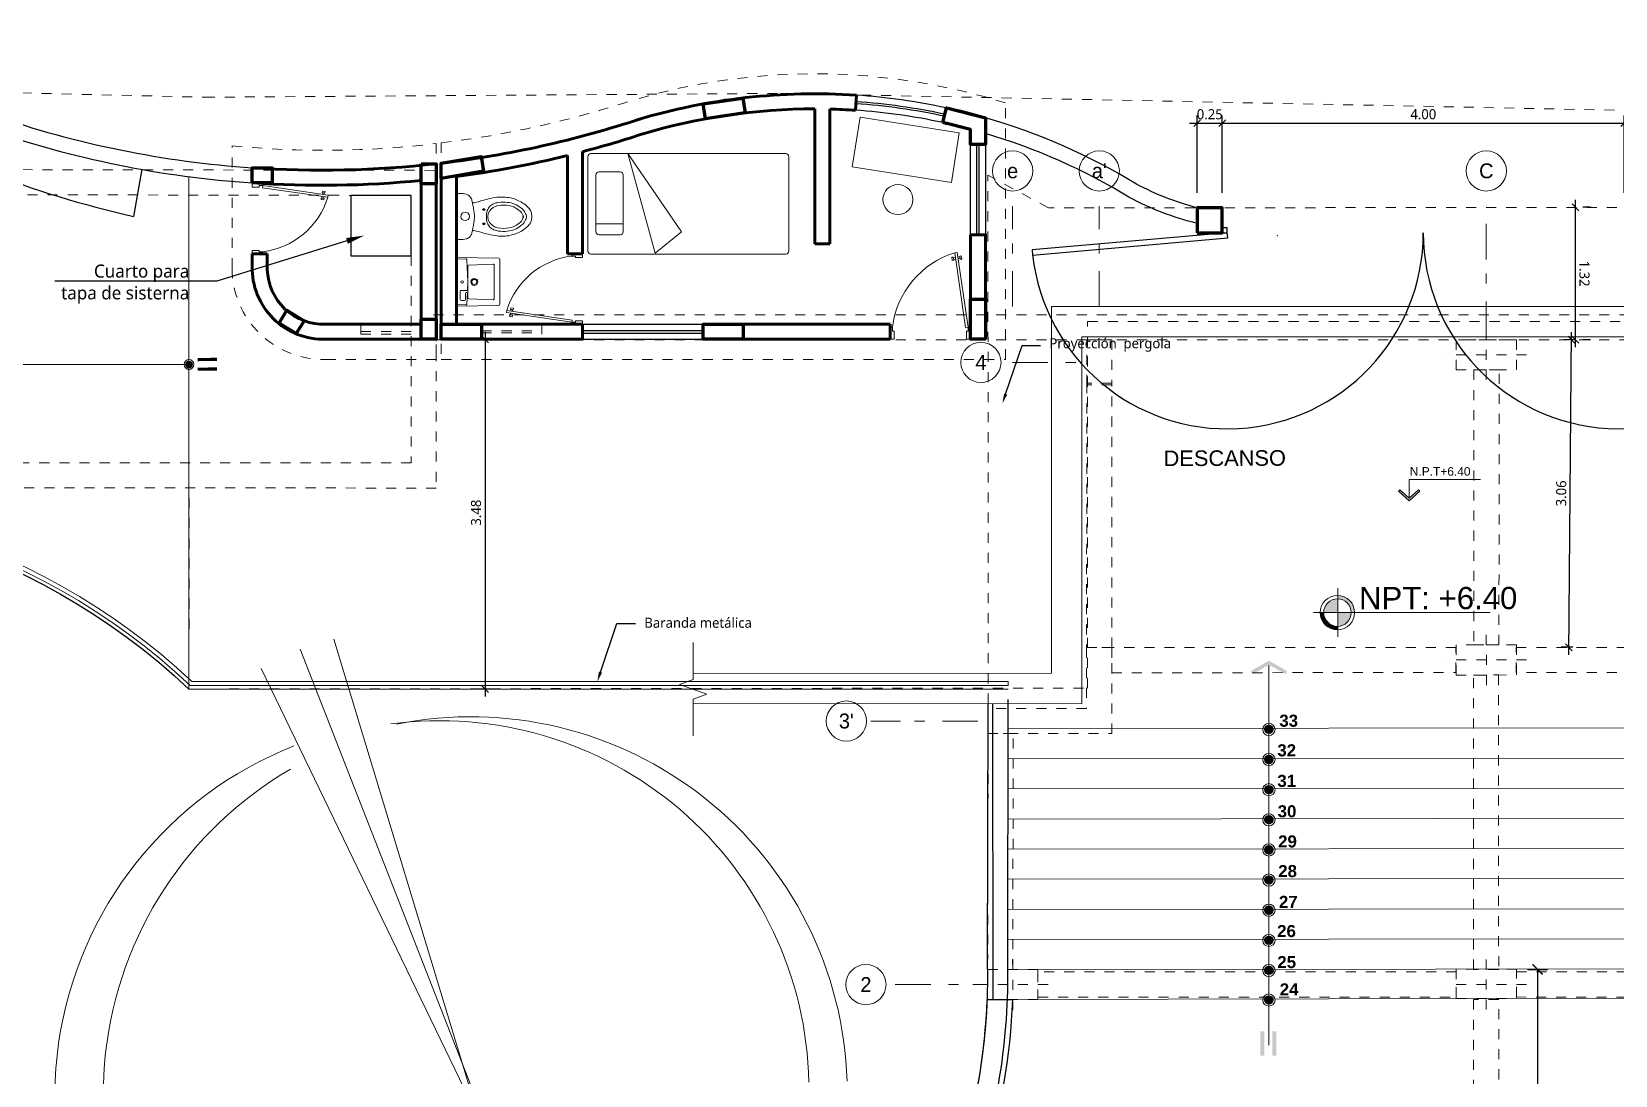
# Model space of a CAD drawing. Header units: millimetres. Extents: x 1 to 121, y 0 to 90.
# Drawn here: x 60.77 to 76.53, y 64.62 to 75.01 of the extents above; entities that cross this region are included whole.
import ezdxf
from ezdxf import colors
from ezdxf.entities.mleader import LeaderData, LeaderLine
from ezdxf.math import Vec2, Vec3

# ---------------------------------------------------------------- set-up
doc = ezdxf.new("R2010")
doc.units = ezdxf.units.MM
for name, pattern in [('CONTINUA', [0]), ('DASHED2', [0.375, 0.25, -0.125]), ('Dot & Dashed', [0.670278, 0.352778, -0.176389, 0, -0.141111])]:
    doc.linetypes.add(name, pattern=pattern)
for name, color, linetype, lineweight in [('0-ARBOL', 64, 'Continuous', 0), ('0_Pluma_Nº__1', 253, 'Continuous', 9), ('COLUMNAS 50', 32, 'Continuous', 70), ('Cota', 7, 'Continuous', 9), ('EJES', 1, 'Continuous', 13), ('Equipamiento SR', 23, 'Continuous', 0), ('ES-Acero', 12, 'Continuous', 13), ('Estructura - Carga_Pen_No__20', 1, 'Continuous', 0), ('GRADERIA', 5, 'Continuous', 35), ('GRAFO-0.18', 22, 'Continuous', 9), ('GRAFO00', 7, 'Continuous', 0), ('GRAFO01', 7, 'Continuous', 0), ('letras sr', 7, 'Continuous', 5), ('linea 001', 252, 'Continuous', 0), ('Muebles fijos El', 101, 'Continuous', 0), ('MURO', 134, 'Continuous', 0), ('Muros el', 144, 'Continuous', 60), ('Proyeccciones', 1, 'DASHED2', 18), ('Puertas El', 21, 'Continuous', 15), ('Sanitarios el', 141, 'Continuous', 15), ('TEXTO 100', 7, 'Continuous', 20)]:
    doc.layers.add(name, color=color, linetype=linetype, lineweight=lineweight)
doc.layers.add('Mobiliario', color=7, linetype='Continuous', lineweight=0, true_color=0x7f7f7f)
doc.layers.add('TEXT', color=7, linetype='Continuous')
doc.styles.add('01COTAS', font='GOTHIC.TTF')
doc.styles.add('Generales', font='trebuc.ttf', dxfattribs={"height": 0.1})
doc.styles.add('GENERATED_STYLE_1', font='arialbd.ttf')
doc.styles.add('JOS', font='arial.ttf', dxfattribs={"height": 1})
doc.styles.add('SEYMAR', font='GOTHIC.TTF', dxfattribs={"height": 0.05})
doc.styles.add('TEXTO PETER - UAC', font='swisse.ttf')
doc.dimstyles.new('COTAS', dxfattribs={"dimscale": 0.75, "dimtxt": 0.1, "dimasz": 0.09, "dimexe": 0.1, "dimexo": 0.2, "dimgap": 0.05, "dimtad": 1, "dimzin": 1, "dimdsep": 46, "dimtxsty": 'Generales', "dimblk": 'OBLIQUE', "dimcen": 2.5, "dimdle": 0.1, "dimadec": 0, "dimazin": 0, "dimtfac": 1, "dimtmove": 0, "dimatfit": 0, "dimfxl": 1, "dimarcsym": 0})
doc.dimstyles.new('DIM-50-CORTE L', dxfattribs={"dimscale": 0.05, "dimtxt": 2, "dimasz": 2, "dimexe": 2, "dimexo": 2, "dimgap": 1, "dimtad": 1, "dimtih": 1, "dimtoh": 1, "dimzin": 1, "dimdsep": 46, "dimtxsty": '01COTAS', "dimblk": 'ARCHTICK', "dimcen": 25, "dimclrd": 9, "dimclre": 9, "dimclrt": 7, "dimadec": 0, "dimazin": 0, "dimtfac": 1, "dimtix": 1, "dimtmove": 2, "dimatfit": 3, "dimfxl": 2, "dimfxlon": 1, "dimtolj": 1, "dimtzin": 0, "dimarcsym": 0})

# ---------------------------------------------------------------- blocks, each defined once
blk = doc.blocks.new('ar7')
for p, q in [((88.078, 37.819), (92.005, 20.48)), ((89.377, 37.706), (92.004, 20.38)), ((92.005, 20.48), (90.878, 37.791)), ((92.005, 20.48), (77, 10.03)), ((77.887, 8.721), (91.902, 20.181)), ((78.778, 7.812), (92.005, 20.48)), ((91.904, 20.381), (107.031, 13.13)), ((92.105, 20.479), (106.02, 12.04)), ((107.651, 15.123), (92.105, 20.479))]:
    blk.add_line(p, q)
for centre, radius, start, end in [((90.041, 20.563), 13.703, 98.39343, 219.17975), ((89.554, 20.195), 14.188, 346.84522, 80.31191), ((91.176, 19.739), 13.763, 346.62123, 86.84079), ((91.483, 19.637), 13.649, 103.35958, 210.53567), ((90.169, 20.211), 13.43, 233.04348, 329.44059), ((91.219, 19.74), 13.676, 229.263, 328.8764)]:
    blk.add_arc(centre, radius, start, end)
blk = doc.blocks.new('puerta 1.00')
at = {"layer": 'Puertas El'}
for p, q in [((165.765, -11.935), (165.765, -11.885)), ((165.865, -11.935), (165.765, -11.935)), ((165.915, -11.915), (165.865, -11.915)), ((165.865, -11.935), (165.865, -11.915)), ((165.915, -11.915), (165.911, -11.945)), ((165.911, -11.945), (166.841, -12.08)), ((165.915, -11.915), (165.915, -11.885)), ((165.915, -11.915), (166.845, -12.051)), ((166.76, -12.013), (166.763, -11.993)), ((166.76, -12.013), (166.8, -12.019)), ((166.763, -11.993), (166.802, -11.999)), ((166.766, -12.039), (166.77, -12.014)), ((166.8, -12.019), (166.802, -11.999)), ((166.748, -12.092), (166.746, -12.112)), ((166.746, -12.112), (166.785, -12.118)), ((166.748, -12.092), (166.788, -12.098)), ((166.762, -12.069), (166.758, -12.093)), ((166.782, -12.072), (166.778, -12.096)), ((166.788, -12.098), (166.785, -12.118)), ((166.79, -12.017), (166.786, -12.042)), ((166.845, -12.051), (166.841, -12.08)), ((166.845, -12.051), (166.841, -12.08)), ((166.845, -12.051), (166.841, -12.08)), ((165.765, -12.855), (165.765, -12.835)), ((165.765, -12.885), (165.765, -12.835)), ((165.865, -12.835), (165.765, -12.835)), ((165.865, -12.855), (165.865, -12.835)), ((165.915, -12.855), (165.865, -12.855)), ((165.915, -12.885), (165.915, -12.855))]:
    blk.add_line(p, q, dxfattribs=at)
at = {"layer": 'Puertas El', "linetype": 'ByBlock'}
blk.add_arc((165.782, -11.755), 1.108, 276.8989, 342.9435, dxfattribs=at)
blk = doc.blocks.new('_ArchTick')
at = {"color": 0, "linetype": 'ByBlock', "const_width": 0.15}
blk.add_lwpolyline([(-0.5, -0.5), (0.5, 0.5)], dxfattribs=at)
blk = doc.blocks.new('*D406')
at = {"layer": 'Defpoints', "color": 0, "transparency": 16777216}
for p in [(275.547, 65.678), (275.548, 62.582), (275.757, 62.582)]:
    blk.add_point(p, dxfattribs=at)
at = {"layer": 'GRAFO-0.18', "color": 9, "lineweight": -2, "transparency": 16777216}
for p, q in [((275.657, 65.678), (275.857, 65.678)), ((275.757, 65.678), (275.757, 64.233)), ((275.757, 62.582), (275.757, 64.028)), ((275.657, 62.582), (275.857, 62.582))]:
    blk.add_line(p, q, dxfattribs=at)
at = {"layer": 'GRAFO-0.18', "color": 9, "lineweight": -2, "transparency": 16777216, "xscale": 0.1, "yscale": 0.1, "zscale": 0.1}
for p, rotation in [((275.757, 65.678), 90.00621260767754), ((275.757, 62.582), 270.0062126076775)]:
    blk.add_blockref('_ArchTick', p, dxfattribs=dict(at, rotation=rotation))
at = {"layer": 'GRAFO-0.18', "color": 7, "transparency": 16777216, "insert": (275.757, 64.13), "char_height": 0.1, "attachment_point": 5, "style": '01COTAS'}
blk.add_mtext('\\A1;3.10', dxfattribs=at)
blk = doc.blocks.new('verde')
at = {"layer": 'ES-Acero', "true_color": 0x139b48}
h = blk.add_hatch(color=114, dxfattribs=at)
h.dxf.hatch_style = 1
h.paths.add_polyline_path([(2620.129, 1945.169), (2620.116, 1945.184), (2620.022, 1945.1), (2619.929, 1945.184), (2619.916, 1945.169), (2620.022, 1945.073)])
at = {"layer": 'ES-Acero', "color": 114, "true_color": 0x139b48}
blk.add_lwpolyline([(2620.129, 1945.169), (2620.116, 1945.184), (2620.022, 1945.1), (2619.929, 1945.184), (2619.916, 1945.169), (2620.022, 1945.073)], close=True, dxfattribs=at)
at = {"layer": 'ES-Acero', "color": 112}
blk.add_lwpolyline([(2620.731, 1945.287), (2620.022, 1945.287), (2620.022, 1945.1)], dxfattribs=at)
blk = doc.blocks.new('Mure01pl')
at = {"color": 0, "linetype": 'ByBlock'}
blk.add_line((0.2, -0.106), (0.2, -0.377), dxfattribs=at)
blk.add_lwpolyline([(0.5, -1.995), (0.5, -0.055, 0.414214), (0.47, -0.025), (-0.47, -0.025, 0.414214), (-0.5, -0.055), (-0.5, -1.995, 0.414214), (-0.47, -2.025), (0.47, -2.025)], format="xyb", dxfattribs=at)
blk.add_lwpolyline([(-0.289, -0.377), (0.278, -0.377, 0.414214), (0.308, -0.347), (0.308, -0.136, 0.414214), (0.278, -0.106), (-0.289, -0.106, 0.414214), (-0.319, -0.136), (-0.319, -0.347, 0.414214)], format="xyb", close=True, dxfattribs=at)
blk.add_lwpolyline([(0.491, -0.696), (0.279, -0.957), (-0.5, -0.423)], close=True, dxfattribs=at)
blk.add_arc((0.47, -1.995), 0.03, 270, 0, dxfattribs=at)
blk = doc.blocks.new('_Oblique')
at = {"color": 0, "linetype": 'ByBlock', "lineweight": -2}
blk.add_line((-0.5, -0.5), (0.5, 0.5), dxfattribs=at)
blk = doc.blocks.new('*D439')
at = {"layer": '0_Pluma_Nº__1', "color": 0, "lineweight": -2, "transparency": 16777216}
for p, q in [((76.067, 68.811), (76.096, 72.024)), ((76.134, 71.948), (76.02, 71.949)), ((76.107, 68.886), (75.992, 68.887))]:
    blk.add_line(p, q, dxfattribs=at)
at = {"layer": 'Defpoints', "color": 0, "lineweight": 50, "transparency": 16777216}
for p in [(76.095, 71.949), (76.284, 71.947), (76.257, 68.884)]:
    blk.add_point(p, dxfattribs=at)
at = {"layer": '0_Pluma_Nº__1', "color": 0, "lineweight": -2, "transparency": 16777216, "xscale": 0.0675, "yscale": 0.0675, "zscale": 0.0675}
for p, rotation in [((76.095, 71.949), 89.48471284977839), ((76.067, 68.886), 269.4847128497784)]:
    blk.add_blockref('_Oblique', p, dxfattribs=dict(at, rotation=rotation))
at = {"layer": '0_Pluma_Nº__1', "color": 0, "transparency": 16777216, "insert": (75.993, 70.418), "char_height": 0.1, "attachment_point": 5, "rotation": 89.4847, "style": 'Generales'}
blk.add_mtext('3.06', dxfattribs=at)
blk = doc.blocks.new('*D440')
at = {"layer": '0_Pluma_Nº__1', "color": 0, "lineweight": -2, "transparency": 16777216}
for p, q in [((76.134, 71.872), (76.134, 73.341)), ((76.284, 73.266), (76.209, 73.266)), ((76.284, 71.947), (76.209, 71.947))]:
    blk.add_line(p, q, dxfattribs=at)
at = {"layer": 'Defpoints', "color": 0, "lineweight": 50, "transparency": 16777216}
for p in [(76.134, 73.266), (76.134, 73.266), (76.134, 71.947)]:
    blk.add_point(p, dxfattribs=at)
at = {"layer": '0_Pluma_Nº__1', "color": 0, "lineweight": -2, "transparency": 16777216, "xscale": 0.0675, "yscale": 0.0675, "zscale": 0.0675}
for p, rotation in [((76.134, 73.266), 90.00848740159007), ((76.134, 71.947), 270.0084874015901)]:
    blk.add_blockref('_Oblique', p, dxfattribs=dict(at, rotation=rotation))
at = {"layer": '0_Pluma_Nº__1', "color": 0, "transparency": 16777216, "insert": (76.223, 72.606), "char_height": 0.1, "attachment_point": 5, "rotation": 270.0085, "style": 'Generales'}
blk.add_mtext('1.32', dxfattribs=at)
blk = doc.blocks.new('INODFLUX-P')
at = {"layer": 'Sanitarios el'}
for p, q in [((0, -0.212), (0, 0.213)), ((0.023, 0.229), (0.067, 0.229)), ((0, 0.144), (0, -0.098)), ((0.258, 0.071), (0.289, 0.071)), ((0.258, -0.071), (0.289, -0.071)), ((0.023, -0.228), (0.023, -0.228)), ((0.023, -0.228), (0.067, -0.228))]:
    blk.add_line(p, q, dxfattribs=at)
for centre, radius in [((0.087, 0.003), 0.0425), ((0.272, 0.071), 0.00872), ((0.272, -0.071), 0.00872)]:
    blk.add_circle(centre, radius, dxfattribs=at)
for points in [[(0, 0.213), (0.004, 0.221), (0.014, 0.227), (0.023, 0.229)], [(0.067, 0.229), (0.096, 0.223), (0.126, 0.208), (0.145, 0.186), (0.157, 0.151), (0.159, 0.139)], [(0.187, 0.141), (0.244, 0.156), (0.32, 0.177), (0.404, 0.193), (0.467, 0.194), (0.539, 0.187), (0.59, 0.171), (0.648, 0.144), (0.701, 0.105), (0.743, 0.044), (0.751, 0)], [(0.158, 0.145), (0.167, 0.139), (0.187, 0.141)], [(0.187, -0.14), (0.244, -0.156), (0.32, -0.176), (0.404, -0.192), (0.467, -0.194), (0.539, -0.186), (0.59, -0.17), (0.648, -0.144), (0.701, -0.104), (0.743, -0.044), (0.751, 0.001)], [(0.298, -0.001), (0.307, 0.06), (0.334, 0.103), (0.374, 0.129), (0.42, 0.141), (0.505, 0.142), (0.58, 0.125), (0.642, 0.087), (0.674, 0.056), (0.688, 0.029), (0.697, 0.008), (0.697, -0.001)], [(0.067, -0.228), (0.096, -0.222), (0.126, -0.208), (0.145, -0.186), (0.157, -0.15), (0.159, -0.138)], [(0.158, -0.144), (0.167, -0.138), (0.187, -0.14)], [(0.298, -0.001), (0.307, -0.062), (0.334, -0.105), (0.374, -0.131), (0.42, -0.143), (0.505, -0.145), (0.58, -0.128), (0.642, -0.089), (0.674, -0.058), (0.688, -0.031), (0.697, -0.01), (0.697, -0.001)], [(0, -0.212), (0.004, -0.221), (0.014, -0.227), (0.023, -0.228)]]:
    blk.add_spline(points, degree=3, dxfattribs=at)
for points, knots in [([(0.159, 0.139), (0.162, 0.122), (0.17, 0.087), (0.178, 0.041), (0.179, 0.011), (0.18, 0)], [0, 0, 0, 0, 0.0500478, 0.1080759, 0.1401372, 0.1401372, 0.1401372, 0.1401372]), ([(0.159, -0.138), (0.162, -0.122), (0.17, -0.087), (0.178, -0.04), (0.179, -0.01), (0.18, 0)], [0, 0, 0, 0, 0.0500478, 0.1080759, 0.1401372, 0.1401372, 0.1401372, 0.1401372]), ([(0.313, -0.001), (0.311, 0.047), (0.338, 0.071), (0.391, 0.109), (0.431, 0.115), (0.507, 0.114), (0.543, 0.109), (0.59, 0.088), (0.608, 0.075), (0.638, 0.052), (0.646, 0.045), (0.655, 0.028), (0.662, 0.016), (0.666, 0.006), (0.667, 0.005), (0.667, 0.004)], [0, 0, 0, 0, 0.1299393, 0.1299393, 0.2598787, 0.2598787, 0.374754, 0.374754, 0.445792, 0.445792, 0.4942707, 0.4942707, 0.5266072, 0.5266072, 0.535214, 0.535214, 0.535214, 0.535214]), ([(0.313, -0.001), (0.311, -0.049), (0.338, -0.073), (0.391, -0.111), (0.431, -0.117), (0.507, -0.116), (0.543, -0.112), (0.59, -0.09), (0.608, -0.078), (0.638, -0.054), (0.646, -0.047), (0.655, -0.031), (0.662, -0.018), (0.666, -0.008), (0.667, -0.007), (0.667, -0.006)], [0, 0, 0, 0, 0.1299393, 0.1299393, 0.2598787, 0.2598787, 0.374754, 0.374754, 0.445792, 0.445792, 0.4942707, 0.4942707, 0.5266072, 0.5266072, 0.535214, 0.535214, 0.535214, 0.535214])]:
    blk.add_open_spline(points, degree=3, knots=knots, dxfattribs=at)
for points in [[(0.667, 0.004), (0.667, 0.004), (0.667, 0.003), (0.667, 0.001)], [(0.657, -0.005), (0.657, -0.004), (0.657, -0.004), (0.657, -0.003)], [(0.667, -0.006), (0.667, -0.006), (0.667, -0.005), (0.667, -0.003)]]:
    blk.add_open_spline(points, degree=3, dxfattribs=at)
blk.add_point((0, 0), dxfattribs=at)
blk = doc.blocks.new('LAVAT1-P')
for p, q in [((-0.225, 0), (-0.229, -0.094)), ((0.225, 0), (0.229, -0.094)), ((0, -0.114), (-0.22, -0.104)), ((0, -0.114), (0.081, -0.11)), ((0.105, -0.109), (0.22, -0.104))]:
    blk.add_line(p, q)
at = {"color": 250}
for p, q in [((0.084, -0.104), (0.084, -0.049)), ((0.094, -0.039), (0.174, -0.039)), ((0.104, -0.104), (0.104, -0.1)), ((0.114, -0.09), (0.174, -0.09)), ((0.184, -0.079), (0.184, -0.049))]:
    blk.add_line(p, q, dxfattribs=at)
for points in [[(-0.242, 0), (0.242, 0), (0.235, -0.422, -0.409814), (0.225, -0.432), (-0.225, -0.432, -0.409814), (-0.235, -0.422)], [(-0.168, -0.124, -0.40154), (-0.158, -0.114), (0.074, -0.114), (0.114, -0.114), (0.158, -0.114, -0.40154), (0.168, -0.124), (0.178, -0.365, -0.427002), (0.168, -0.375), (-0.168, -0.375, -0.427002), (-0.178, -0.365)]]:
    blk.add_lwpolyline(points, format="xyb", close=True)
blk.add_circle((0, -0.178), 0.035)
for centre, radius in [((0, -0.178), 0.025), ((0, -0.057), 0.0125)]:
    blk.add_circle(centre, radius, dxfattribs=at)
for centre, start, end in [((-0.22, -0.094), 177.5097, 267.5097), ((0.22, -0.094), 272.4903, 2.4903)]:
    blk.add_arc(centre, 0.01, start, end)
for centre, start, end in [((0.074, -0.104), 270, 360), ((0.094, -0.049), 90, 180), ((0.114, -0.1), 90, 180), ((0.114, -0.104), 180, 270), ((0.174, -0.049), 360, 90), ((0.174, -0.079), 270, 0)]:
    blk.add_arc(centre, 0.01, start, end, dxfattribs=at)
blk = doc.blocks.new('*D441')
at = {"layer": '0_Pluma_Nº__1', "color": 0, "lineweight": -2, "transparency": 16777216}
for p, q in [((65.284, 72.027), (65.284, 68.395)), ((65.402, 71.952), (65.209, 71.952)), ((65.402, 68.47), (65.209, 68.47))]:
    blk.add_line(p, q, dxfattribs=at)
at = {"layer": 'Defpoints', "color": 0, "lineweight": 50, "transparency": 16777216}
for p in [(65.552, 71.952), (65.284, 68.47), (65.552, 68.47)]:
    blk.add_point(p, dxfattribs=at)
at = {"layer": '0_Pluma_Nº__1', "color": 0, "lineweight": -2, "transparency": 16777216, "xscale": 0.0675, "yscale": 0.0675, "zscale": 0.0675}
for p, rotation in [((65.284, 71.952), 90), ((65.284, 68.47), 270)]:
    blk.add_blockref('_Oblique', p, dxfattribs=dict(at, rotation=rotation))
at = {"layer": '0_Pluma_Nº__1', "color": 0, "transparency": 16777216, "insert": (65.195, 70.226), "char_height": 0.1, "attachment_point": 5, "rotation": 90, "style": 'Generales'}
blk.add_mtext('3.48', dxfattribs=at)
blk = doc.blocks.new('*D442')
at = {"layer": '0_Pluma_Nº__1', "color": 0, "lineweight": -2, "transparency": 16777216}
for p, q in [((72.295, 74.104), (72.695, 74.104)), ((72.37, 73.411), (72.37, 74.179)), ((72.62, 73.411), (72.62, 74.179))]:
    blk.add_line(p, q, dxfattribs=at)
at = {"layer": 'Defpoints', "color": 0, "lineweight": 50, "transparency": 16777216}
for p in [(72.62, 74.104), (72.37, 73.261), (72.62, 73.261)]:
    blk.add_point(p, dxfattribs=at)
at = {"layer": '0_Pluma_Nº__1', "color": 0, "lineweight": -2, "transparency": 16777216, "xscale": 0.0675, "yscale": 0.0675, "zscale": 0.0675, "rotation": 180}
blk.add_blockref('_Oblique', (72.37, 74.104), dxfattribs=at)
at = {"layer": '0_Pluma_Nº__1', "color": 0, "lineweight": -2, "transparency": 16777216, "xscale": 0.0675, "yscale": 0.0675, "zscale": 0.0675}
blk.add_blockref('_Oblique', (72.62, 74.104), dxfattribs=at)
at = {"layer": '0_Pluma_Nº__1', "color": 0, "transparency": 16777216, "insert": (72.495, 74.192), "char_height": 0.1, "attachment_point": 5, "style": 'Generales'}
blk.add_mtext('0.25', dxfattribs=at)
blk = doc.blocks.new('*D443')
at = {"layer": '0_Pluma_Nº__1', "color": 0, "lineweight": -2, "transparency": 16777216}
for p, q in [((72.545, 74.104), (76.695, 74.104)), ((72.62, 73.411), (72.62, 74.179)), ((76.62, 73.411), (76.62, 74.179))]:
    blk.add_line(p, q, dxfattribs=at)
at = {"layer": 'Defpoints', "color": 0, "lineweight": 50, "transparency": 16777216}
for p in [(76.62, 74.104), (72.62, 73.261), (76.62, 73.261)]:
    blk.add_point(p, dxfattribs=at)
at = {"layer": '0_Pluma_Nº__1', "color": 0, "lineweight": -2, "transparency": 16777216, "xscale": 0.0675, "yscale": 0.0675, "zscale": 0.0675, "rotation": 180}
blk.add_blockref('_Oblique', (72.62, 74.104), dxfattribs=at)
at = {"layer": '0_Pluma_Nº__1', "color": 0, "lineweight": -2, "transparency": 16777216, "xscale": 0.0675, "yscale": 0.0675, "zscale": 0.0675}
blk.add_blockref('_Oblique', (76.62, 74.104), dxfattribs=at)
at = {"layer": '0_Pluma_Nº__1', "color": 0, "transparency": 16777216, "insert": (74.62, 74.192), "char_height": 0.1, "attachment_point": 5, "style": 'Generales'}
blk.add_mtext('4.00', dxfattribs=at)
blk = doc.blocks.new('FGFGGF')
at = {"layer": 'Equipamiento SR'}
for points in [[(-6.492, -3.848, -1), (-6.432, -3.907, -1)], [(-6.492, -3.848, -1), (-6.432, -3.907, -1)], [(-6.492, -4.148, -1), (-6.432, -4.207, -1)], [(-6.492, -4.148, -1), (-6.432, -4.207, -1)], [(-6.492, -4.448, -1), (-6.432, -4.507, -1)], [(-6.492, -4.448, -1), (-6.432, -4.507, -1)], [(-6.492, -4.748, -1), (-6.432, -4.807, -1)], [(-6.492, -4.748, -1), (-6.432, -4.807, -1)], [(-6.492, -5.048, -1), (-6.432, -5.107, -1)], [(-6.492, -5.048, -1), (-6.432, -5.107, -1)], [(-6.492, -5.348, -1), (-6.432, -5.407, -1)], [(-6.492, -5.348, -1), (-6.432, -5.407, -1)], [(-6.492, -5.648, -1), (-6.432, -5.707, -1)], [(-6.492, -5.648, -1), (-6.432, -5.707, -1)], [(-6.492, -5.948, -1), (-6.432, -6.007, -1)], [(-6.492, -5.948, -1), (-6.432, -6.007, -1)], [(-6.492, -6.248, -1), (-6.432, -6.307, -1)], [(-6.492, -6.248, -1), (-6.432, -6.307, -1)], [(-6.492, -6.542, -1), (-6.432, -6.601, -1)], [(-6.492, -6.542, -1), (-6.432, -6.601, -1)]]:
    blk.add_hatch(color=256, dxfattribs=at).paths.add_polyline_path(points)
at = {"layer": 'GRAFO00'}
for points in [[(-6.643, -3.299), (-6.626, -3.33), (-6.461, -3.235), (-6.297, -3.329), (-6.279, -3.299), (-6.461, -3.194)], [(-6.643, -3.299), (-6.626, -3.33), (-6.461, -3.235), (-6.297, -3.329), (-6.279, -3.299), (-6.461, -3.194)], [(-6.432, -3.848, -1), (-6.492, -3.907, -1)], [(-6.432, -4.148, -1), (-6.492, -4.207, -1)], [(-6.432, -4.448, -1), (-6.492, -4.507, -1)], [(-6.432, -4.748, -1), (-6.492, -4.807, -1)], [(-6.432, -5.048, -1), (-6.492, -5.107, -1)], [(-6.432, -5.348, -1), (-6.492, -5.407, -1)], [(-6.432, -5.648, -1), (-6.492, -5.707, -1)], [(-6.432, -5.948, -1), (-6.492, -6.007, -1)], [(-6.432, -6.248, -1), (-6.492, -6.307, -1)], [(-6.432, -6.542, -1), (-6.492, -6.602, -1)]]:
    blk.add_hatch(color=256, dxfattribs=at).paths.add_polyline_path(points)
h = blk.add_hatch(color=256, dxfattribs=at)
h.paths.add_polyline_path([(-6.387, -7.126), (-6.427, -7.126), (-6.427, -6.886), (-6.387, -6.886)])
h.paths.add_polyline_path([(-6.507, -7.126), (-6.547, -7.126), (-6.547, -6.886), (-6.507, -6.886)])
at = {"color": 4, "lineweight": 0}
for p, q in [((-9.055, -3.871), (-0.215, -3.861)), ((-9.056, -4.171), (-0.215, -4.161)), ((-9.056, -4.471), (-0.214, -4.461)), ((-9.057, -4.771), (-0.214, -4.761)), ((-9.057, -5.071), (-0.214, -5.061)), ((-9.058, -5.371), (-0.213, -5.361)), ((-9.058, -5.671), (-0.213, -5.661)), ((-9.059, -5.971), (-0.213, -5.961)), ((-9.059, -6.271), (-0.212, -6.261)), ((-9.06, -6.569), (-0.212, -6.549))]:
    blk.add_line(p, q, dxfattribs=at)
blk.add_lwpolyline([(-6.462, -7.024), (-6.462, -3.239)], dxfattribs=at)
at = {"elevation": 0}
for points in [[(-9.26, -6.269), (-9.255, -3.621)], [(-9.06, -6.269), (-9.056, -3.581)]]:
    blk.add_lwpolyline(points, dxfattribs=at)
blk.add_lwpolyline([(-9.539, -8.156, 0.066834), (-9.264, -6.569), (-9.014, -6.569, -0.067399), (-9.301, -8.235)], format="xyb", close=True, dxfattribs=at)
for centre, radius, start, end in [((-15.306, -6.34), 6.047, 342.5226, 0.6689), ((-15.276, -6.342), 6.217, 339.829, 0.6806)]:
    blk.add_arc(centre, radius, start, end)
at = {"layer": 'Cota', "linetype": 'CONTINUA'}
blk.add_line((-9.064, -6.574), (-9.264, -6.566), dxfattribs=at)
at = {"layer": 'EJES', "linetype": 'Dot & Dashed'}
for points in [[(-9.011, 0.33), (-9.011, 1.33)], [(-8.149, 0.33), (-8.149, 1.33)]]:
    blk.add_lwpolyline(points, dxfattribs=at)
at = {"layer": 'EJES', "linetype": 'Dot & Dashed', "elevation": 0}
for points in [[(-4.298, 0.03), (-4.298, 1.33)], [(-9.013, -0.225), (-8.262, -0.225)], [(-9.357, -3.796), (-10.421, -3.796)], [(-10.179, -6.419), (-9.357, -6.419)]]:
    blk.add_lwpolyline(points, dxfattribs=at)
at = {"layer": 'EJES', "color": 1}
for centre in [(-9.011, 1.681), (-8.149, 1.681), (-4.298, 1.681), (-9.327, -0.225), (-10.666, -3.796), (-10.471, -6.419)]:
    blk.add_circle(centre, 0.2, dxfattribs=at)
at = {"layer": 'Equipamiento SR'}
for centre in [(-6.462, -3.878), (-6.462, -3.878), (-6.462, -3.878), (-6.462, -3.878), (-6.462, -4.178), (-6.462, -4.178), (-6.462, -4.178), (-6.462, -4.178), (-6.462, -4.478), (-6.462, -4.478), (-6.462, -4.478), (-6.462, -4.478), (-6.462, -4.778), (-6.462, -4.778), (-6.462, -4.778), (-6.462, -4.778), (-6.462, -5.078), (-6.462, -5.078), (-6.462, -5.078), (-6.462, -5.078), (-6.462, -5.378), (-6.462, -5.378), (-6.462, -5.378), (-6.462, -5.378), (-6.462, -5.678), (-6.462, -5.678), (-6.462, -5.678), (-6.462, -5.678), (-6.462, -5.978), (-6.462, -5.978), (-6.462, -5.978), (-6.462, -5.978), (-6.462, -6.278), (-6.462, -6.278), (-6.462, -6.278), (-6.462, -6.278), (-6.462, -6.572), (-6.462, -6.572), (-6.462, -6.572), (-6.462, -6.572)]:
    blk.add_circle(centre, 0.042, dxfattribs=at)
at = {"layer": 'GRADERIA', "lineweight": 5}
blk.add_line((-9.259, -4.782), (-9.257, -4.782), dxfattribs=at)
at = {"layer": 'GRAFO00'}
for centre, radius in [((-6.461, -3.879), 0.061), ((-6.462, -3.878), 0.042), ((-6.462, -3.878), 0.042), ((-6.462, -3.878), 0.042), ((-6.461, -4.179), 0.061), ((-6.462, -4.178), 0.042), ((-6.462, -4.178), 0.042), ((-6.462, -4.178), 0.042), ((-6.461, -4.479), 0.061), ((-6.462, -4.478), 0.042), ((-6.462, -4.478), 0.042), ((-6.462, -4.478), 0.042), ((-6.461, -4.779), 0.061), ((-6.462, -4.778), 0.042), ((-6.462, -4.778), 0.042), ((-6.462, -4.778), 0.042), ((-6.461, -5.079), 0.061), ((-6.462, -5.078), 0.042), ((-6.462, -5.078), 0.042), ((-6.462, -5.078), 0.042), ((-6.461, -5.379), 0.061), ((-6.462, -5.378), 0.042), ((-6.462, -5.378), 0.042), ((-6.462, -5.378), 0.042), ((-6.461, -5.679), 0.061), ((-6.462, -5.678), 0.042), ((-6.462, -5.678), 0.042), ((-6.462, -5.678), 0.042), ((-6.461, -5.979), 0.061), ((-6.462, -5.978), 0.042), ((-6.462, -5.978), 0.042), ((-6.462, -5.978), 0.042), ((-6.461, -6.279), 0.061), ((-6.462, -6.278), 0.042), ((-6.462, -6.278), 0.042), ((-6.462, -6.278), 0.042), ((-6.461, -6.573), 0.061), ((-6.462, -6.572), 0.042), ((-6.462, -6.572), 0.042), ((-6.462, -6.572), 0.042)]:
    blk.add_circle(centre, radius, dxfattribs=at)
at = {"layer": 'MURO'}
for points in [[(-12.19, -3.324), (-8.624, -3.32), (-8.624, 0.33), (0.66, 0.33)], [(-12.19, -3.624), (-8.324, -3.62), (-8.324, 0.03), (0.66, 0.03)], [(-12.19, -3.015), (-12.19, -3.382), (-12.325, -3.431), (-12.055, -3.529), (-12.19, -3.578), (-12.19, -3.944)]]:
    blk.add_lwpolyline(points, dxfattribs=at)
at = {"layer": 'Proyeccciones', "color": 165, "linetype": 'DASHED2', "lineweight": 9, "ltscale": 0.4, "true_color": 0x5e67af}
for p, q in [((-8.274, -0.45), (-8.274, 0)), ((-8.274, 0), (-8.024, 0)), ((-8.024, 0), (-8.024, -0.45)), ((-8.024, -0.45), (-8.274, -0.45))]:
    blk.add_line(p, q, dxfattribs=at)
at = {"layer": 'Proyeccciones', "color": 165, "linetype": 'DASHED2', "lineweight": 9, "ltscale": 0.4, "true_color": 0x5e67af, "elevation": 0}
for points in [[(-4.597, -0.3), (-3.997, -0.3), (-3.998, 0), (-4.598, 0)], [(-4.171, -0.3), (-4.421, -0.3), (-4.422, -3.038), (-4.172, -3.038)], [(-8.025, -3.065), (-8.275, -3.065), (-8.275, -3.671), (-9.257, -3.671), (-9.257, -3.921), (-8.025, -3.921)], [(-4.6, -3.063), (-8.025, -3.065), (-8.025, -3.315), (-4.6, -3.313)], [(-4.597, -3.338), (-3.997, -3.337), (-3.998, -3.037), (-4.598, -3.038)], [(-4, -3.062), (-0.599, -3.063), (-0.599, -3.313), (-4, -3.312)], [(-4.175, -6.269), (-4.425, -6.269), (-4.426, -3.338), (-4.176, -3.337)], [(-9.005, -3.921), (-9.255, -3.921), (-9.26, -6.269), (-9.01, -6.268)], [(-9.26, -6.269), (-9.26, -6.569), (-8.759, -6.569), (-8.76, -6.268)], [(-4.597, -6.294), (-8.76, -6.294), (-8.759, -6.544), (-4.597, -6.544)], [(-4.597, -6.558), (-3.997, -6.558), (-3.998, -6.265), (-4.598, -6.266)], [(-3.998, -6.293), (-0.502, -6.294), (-0.503, -6.544), (-3.997, -6.543)], [(-4.175, -6.569), (-4.425, -6.569), (-4.425, -9.363), (-4.175, -9.363)]]:
    blk.add_lwpolyline(points, close=True, dxfattribs=at)
for points in [[(-4.298, 0.1), (-4.298, -0.4)], [(-3.898, -0.15), (-4.698, -0.151)], [(-4.298, -2.937), (-4.297, -3.437)], [(-3.897, -3.187), (-4.697, -3.188)], [(-9.01, -6.671), (-9.011, -6.171)], [(-4.298, -6.169), (-4.298, -6.669)], [(-8.659, -6.419), (-9.36, -6.419)], [(-3.897, -6.418), (-4.697, -6.419)]]:
    blk.add_lwpolyline(points, dxfattribs=at)
at = {"layer": 'Proyeccciones', "color": 165, "linetype": 'DASHED2', "lineweight": 9, "ltscale": 0.4, "true_color": 0x5e67af}
blk.add_lwpolyline([(-8.024, -0.433), (-8.274, -0.433), (-8.275, -3.065), (-8.025, -3.065)], close=True, dxfattribs=at)
at = {"layer": 'ES-Acero'}
blk.add_blockref('verde', (-2625.088, -1946.677), dxfattribs=at)
at = {"char_height": 0.12, "width": 0.20618, "attachment_point": 9, "rotation": 0, "style": 'GENERATED_STYLE_1'}
for s, insert in [('33', (-6.171, -3.854)), ('32', (-6.191, -4.149)), ('31', (-6.191, -4.453)), ('30', (-6.188, -4.756)), ('29', (-6.183, -5.056)), ('28', (-6.182, -5.351)), ('27', (-6.175, -5.656)), ('26', (-6.193, -5.948)), ('25', (-6.191, -6.257)), ('25', (-6.191, -6.257)), ('24', (-6.167, -6.527)), ('24', (-6.167, -6.527))]:
    blk.add_mtext(s, dxfattribs=dict(at, insert=insert))
at = {"layer": 'GRAFO01', "color": 252, "style": 'JOS'}
blk.add_text('DESCANSO', height=0.1553, rotation=0.2156, dxfattribs=at).set_placement((-7.509, -1.258))
at = {"layer": 'TEXT', "color": 7, "style": 'TEXTO PETER - UAC'}
blk.add_text('N.P.T+6.40', height=0.085, dxfattribs=at).set_placement((-5.059, -1.353))
at = {"layer": 'TEXT', "char_height": 0.14844, "width": 0.27082, "attachment_point": 5, "style": 'SEYMAR'}
for s, insert in [("{\\fBankGothic Lt BT|b0|i0|c0|p34;a'}", (-8.149, 1.681)), ('{\\fBankGothic Lt BT|b0|i0|c0|p34;C}', (-4.298, 1.681)), ('{\\fBankGothic Lt BT|b0|i0|c0|p34;e}', (-9.011, 1.681)), ('{\\fBankGothic Lt BT|b0|i0|c0|p34;4}', (-9.327, -0.225)), ("{\\fBankGothic Lt BT|b0|i0|c0|p34;3'}", (-10.666, -3.796)), ('{\\fBankGothic Lt BT|b0|i0|c0|p34;2}', (-10.471, -6.419))]:
    blk.add_mtext(s, dxfattribs=dict(at, insert=insert))
at = {"layer": 'GRAFO-0.18'}
dim = blk.add_aligned_dim(p1=(-3.998, -6.268), p2=(-3.997, -9.365), distance=0.21, dimstyle='DIM-50-CORTE L', override={"dimzin": 0}, dxfattribs=at)
dim.commit()
dim.dimension.update_dxf_attribs({"geometry": '*D406', "text_midpoint": (-3.788, -7.817), "insert": (-279.545, -71.947)})

msp = doc.modelspace()

# ---------------------------------------------------------------- hatches: boundary and pattern name
at = {"layer": '0_Pluma_Nº__1', "lineweight": 50}
h = msp.add_hatch(dxfattribs=at)
h.set_pattern_fill('ANGLE', color=256)
h.set_pattern_definition([(0, (0.4745, 0.79), (0, 6.985), [5.08, -1.905]), (90, (0.4745, 0.79), (-6.985, 4e-16), [5.08, -1.905])])
h.paths.add_polyline_path([(72.794, 74.051), (73.044, 74.051), (73.044, 73.801), (72.794, 73.801)])
at = {"layer": 'Equipamiento SR'}
msp.add_hatch(color=256, dxfattribs=at).paths.add_polyline_path([(62.306, 71.692, 1), (62.371, 71.708, 1)])
at = {"layer": 'GRAFO00'}
msp.add_hatch(color=256, dxfattribs=at).paths.add_polyline_path([(62.346, 71.667, 1), (62.33, 71.732, 1)])
h = msp.add_hatch(color=256, dxfattribs=at)
h.paths.add_polyline_path([(62.617, 71.64), (62.617, 71.672), (62.425, 71.67), (62.425, 71.638)])
h.paths.add_polyline_path([(62.616, 71.736), (62.616, 71.768), (62.424, 71.766), (62.424, 71.734)])
at = {"layer": 'TEXTO 100', "ltscale": 1.3}
h = msp.add_hatch(color=256, dxfattribs=at)
edge = h.paths.add_edge_path()
edge.add_line((73.903, 69.231), (73.766, 69.231))
edge.add_line((73.766, 69.231), (73.766, 69.095))
edge.add_arc((73.766, 69.231), 0.137, 270, 360)
edge = h.paths.add_edge_path()
edge.add_arc((73.766, 69.231), 0.137, 90, 180)
edge.add_line((73.63, 69.231), (73.766, 69.231))
edge.add_line((73.766, 69.231), (73.766, 69.368))
edge = h.paths.add_edge_path()
edge.add_line((73.766, 69.403), (73.766, 69.368))
edge.add_arc((73.766, 69.231), 0.137, 0, 90, ccw=False)
edge.add_line((73.903, 69.231), (73.938, 69.231))
edge.add_arc((73.766, 69.231), 0.171, 0, 90)
msp.add_hatch(color=256, dxfattribs=at).paths.add_polyline_path([(73.63, 69.231), (73.595, 69.231, 0.416353), (73.768, 69.06), (73.768, 69.095, -0.416899)])

# ---------------------------------------------------------------- linework, layer by layer
at = {"lineweight": -3}
for p, q in [((70.114, 72.992), (70.114, 73.892)), ((70.179, 72.992), (70.179, 73.892)), ((70.199, 73.892), (70.199, 72.992)), ((70.264, 73.892), (70.264, 72.992))]:
    msp.add_line(p, q, dxfattribs=at)
for p, q in [((66.254, 72.102), (67.454, 72.102)), ((66.254, 72.039), (67.454, 72.039)), ((66.254, 72.014), (67.454, 72.014)), ((66.254, 71.952), (67.454, 71.952))]:
    msp.add_line(p, q)
at = {"lineweight": 0}
for p, q in [((62.338, 68.47), (70.489, 68.47)), ((70.489, 68.505), (70.489, 68.545)), ((70.489, 68.505), (70.489, 68.545))]:
    msp.add_line(p, q, dxfattribs=at)
at = {"lineweight": -3}
msp.add_lwpolyline([(61.869, 73.644), (61.785, 73.175)], dxfattribs=at)
for points in [[(72.37, 73.261, -0.060462), (71.766, 73.497, -0.060462)], [(72.37, 73.106, -0.064229), (71.691, 73.367, -0.064229)], [(56.478, 70.127, -0.245963), (62.338, 68.47)]]:
    msp.add_lwpolyline(points, format="xyb", dxfattribs=at)
at = {"color": 5}
for points in [[(64.549, 73.384), (63.949, 73.384), (63.949, 72.784), (64.549, 72.784), (64.55, 73.384)], [(70.341, 65.378), (70.338, 68.326)]]:
    msp.add_lwpolyline(points, dxfattribs=at)
at = {"lineweight": -3}
for points in [[(72.67, 73.011), (70.727, 72.841), (70.732, 72.791), (72.674, 72.961)], [(72.62, 73.011), (72.67, 73.011), (72.67, 73.061), (72.62, 73.061)]]:
    msp.add_lwpolyline(points, close=True, dxfattribs=at)
for centre, radius, start, end in [((68.564, 68.24), 6.156, 77.7439, 86.1283), ((68.564, 68.24), 6.006, 77.7439, 86.1283), ((68.564, 68.24), 6.071, 77.7439, 86.1283), ((68.564, 68.24), 6.091, 77.7439, 86.1283), ((63.662, 83.693), 10.058, 250.9679, 266.0364), ((68.564, 68.24), 6.156, 58.6575, 73.9706), ((63.662, 83.693), 10.208, 250.9669, 266.0947), ((68.564, 68.24), 6.006, 58.6201, 73.5588), ((64.142, 83.518), 10.608, 248.8603, 257.1606), ((72.67, 73.011), 1.95, 186.4693, 360), ((76.57, 73.011), 1.95, 180, 353.5307)]:
    msp.add_arc(centre, radius, start, end, dxfattribs=at)
at = {"layer": 'COLUMNAS 50', "linetype": 'Continuous'}
for points in [[(67.476, 74.146), (67.454, 74.295), (67.849, 74.353), (67.871, 74.205), (67.476, 74.146)], [(69.839, 74.11), (69.876, 74.255), (70.264, 74.156), (70.264, 73.892), (70.114, 73.892), (70.114, 74.042), (69.839, 74.11)], [(64.849, 73.554), (64.849, 73.706), (65.244, 73.773), (65.269, 73.625), (64.849, 73.554)], [(62.967, 73.51), (62.967, 73.66), (63.167, 73.66), (63.167, 73.51), (62.967, 73.51)], [(64.649, 73.7), (64.799, 73.7), (64.799, 73.5), (64.649, 73.5), (64.649, 73.7)], [(63.234, 72.113), (63.313, 72.241), (63.483, 72.136), (63.404, 72.008), (63.234, 72.113)], [(64.649, 72.152), (64.799, 72.152), (64.799, 71.952), (64.649, 71.952), (64.649, 72.152)], [(64.849, 71.952), (64.849, 72.102), (65.249, 72.102), (65.249, 71.952), (64.849, 71.952)], [(67.454, 71.952), (67.454, 72.102), (67.854, 72.102), (67.854, 71.952), (67.454, 71.952)]]:
    msp.add_lwpolyline(points, dxfattribs=at)
msp.add_lwpolyline([(72.37, 73.011), (72.62, 73.011), (72.62, 73.261), (72.37, 73.261)], close=True, dxfattribs=at)
at = {"layer": 'COLUMNAS 50', "linetype": 'Continuous', "elevation": 0}
msp.add_lwpolyline([(70.264, 71.952), (70.114, 71.952), (70.114, 72.352), (70.264, 72.352), (70.264, 71.952)], dxfattribs=at)
at = {"layer": 'Equipamiento SR'}
msp.add_circle((62.338, 71.7), 0.0336, dxfattribs=at)
msp.add_circle((62.338, 71.7), 0.0336, dxfattribs=at)
at = {"layer": 'Estructura - Carga_Pen_No__20', "color": 1, "linetype": 'Continuous', "lineweight": 0}
msp.add_point((73.167, 72.983), dxfattribs=at)
at = {"layer": 'GRAFO00'}
for centre, radius in [((62.339, 71.701), 0.0488), ((62.338, 71.7), 0.0336), ((62.338, 71.7), 0.0336)]:
    msp.add_circle(centre, radius, dxfattribs=at)
at = {"layer": 'linea 001'}
msp.add_line((62.338, 68.47), (62.338, 73.572), dxfattribs=at)
at = {"layer": 'Mobiliario', "linetype": 'Continuous', "lineweight": 0}
for p, q in [((62.351, 68.505), (70.489, 68.505)), ((70.489, 68.545), (62.367, 68.545))]:
    msp.add_line(p, q, dxfattribs=at)
for points in [[(56.463, 70.2, -0.244734), (62.367, 68.545, -0.244734)], [(56.471, 70.161, -0.245368), (62.351, 68.505, -0.245368)]]:
    msp.add_lwpolyline(points, format="xyb", dxfattribs=at)
at = {"layer": 'Muebles fijos El'}
msp.add_lwpolyline([(69.925, 73.512), (70.003, 74.006), (69.015, 74.162), (68.937, 73.668)], close=True, dxfattribs=at)
msp.add_circle((69.392, 73.343), 0.15, dxfattribs=at)
at = {"layer": 'Muros el', "ltscale": 0.05}
for p, q in [((68.979, 74.381), (68.969, 74.232)), ((68.564, 74.245), (68.564, 72.902)), ((68.714, 74.244), (68.714, 72.902)), ((69.871, 74.255), (69.839, 74.109)), ((66.104, 73.782), (66.104, 72.802)), ((66.254, 73.82), (66.254, 72.802)), ((70.114, 73.892), (70.264, 73.892)), ((62.967, 73.509), (62.967, 73.66)), ((64.799, 73.7), (64.799, 71.952)), ((64.849, 73.706), (64.849, 72.102)), ((64.649, 73.533), (64.649, 72.102)), ((64.999, 73.573), (64.999, 72.102)), ((62.967, 72.803), (62.967, 72.679)), ((63.117, 72.803), (63.117, 72.645)), ((66.104, 72.802), (66.254, 72.802)), ((68.564, 72.902), (68.714, 72.902)), ((63.698, 72.102), (64.649, 72.102)), ((64.999, 72.102), (66.254, 72.102)), ((66.254, 72.102), (66.254, 71.952)), ((67.454, 72.102), (69.314, 72.102)), ((67.454, 72.102), (67.454, 71.952)), ((69.314, 72.102), (69.314, 71.952)), ((63.7, 71.952), (64.799, 71.952)), ((64.849, 71.952), (66.254, 71.952)), ((67.454, 71.952), (69.314, 71.952))]:
    msp.add_line(p, q, dxfattribs=at)
at = {"layer": 'Muros el', "ltscale": 0.05, "elevation": 0}
for points in [[(70.264, 74.156), (70.264, 73.892)], [(70.114, 74.042), (70.114, 73.892)], [(70.114, 72.992), (70.264, 72.992), (70.264, 71.952)], [(70.114, 72.992), (70.114, 71.952)]]:
    msp.add_lwpolyline(points, dxfattribs=at)
at = {"layer": 'Muros el', "ltscale": 0.05}
msp.add_lwpolyline([(62.967, 72.803), (63.117, 72.803)], dxfattribs=at)
for centre, radius, start, end in [((68.564, 68.24), 6.156, 86.1283, 106.6621), ((68.564, 68.24), 6.006, 90.0008, 106.6435), ((68.564, 68.24), 6.006, 86.1283, 88.5697), ((68.564, 68.24), 6.156, 73.9706, 77.7439), ((63.662, 83.693), 10.058, 276.779, 288.3764), ((68.564, 68.24), 6.006, 75.0453, 77.7439), ((63.662, 83.693), 10.208, 284.7064, 288.3764), ((63.662, 83.693), 10.208, 277.5274, 283.8376), ((63.662, 83.693), 10.058, 266.0364, 276.4922), ((63.662, 83.693), 10.208, 266.0947, 275.5498), ((63.676, 72.661), 0.709, 178.5426, 271.9388), ((63.676, 72.661), 0.559, 181.4574, 272.1833)]:
    msp.add_arc(centre, radius, start, end, dxfattribs=at)
at = {"layer": 'Proyeccciones', "linetype": 'DASHED2', "lineweight": 9, "ltscale": 0.4}
for p, q in [((34.478, 75.015), (62.494, 74.362)), ((62.494, 74.362), (68.228, 74.4)), ((77.523, 74.213), (68.228, 74.4))]:
    msp.add_line(p, q, dxfattribs=at)
at = {"layer": 'Proyeccciones', "color": 165, "linetype": 'DASHED2', "lineweight": 9, "ltscale": 0.4, "true_color": 0x5e67af}
for p, q in [((63.181, 73.637), (63.181, 73.647)), ((64.299, 73.635), (64.299, 73.656)), ((64.799, 73.634), (64.799, 73.7)), ((93.871, 72.197), (64.759, 72.197)), ((64.049, 72.102), (64.049, 71.952)), ((64.649, 72.102), (64.649, 71.952)), ((65.249, 72.102), (65.249, 71.952)), ((65.249, 72.037), (65.849, 72.037)), ((65.249, 72.017), (65.849, 72.017)), ((65.849, 72.102), (65.849, 71.952)), ((93.871, 71.947), (64.759, 71.947)), ((62.338, 68.47), (62.339, 70.472))]:
    msp.add_line(p, q, dxfattribs=at)
at = {"layer": 'Proyeccciones', "linetype": 'CONTINUA', "lineweight": 9, "ltscale": 0.4}
msp.add_line((62.338, 71.7), (55.93, 71.7), dxfattribs=at)
at = {"layer": 'Proyeccciones', "linetype": 'DASHED2', "lineweight": 9, "ltscale": 0.4}
for points in [[(64.849, 73.907), (64.849, 71.752), (70.464, 71.752), (70.464, 74.305, 0.148008), (66.773, 74.339, -0.050134)], [(62.767, 73.878, 0.054765), (64.799, 73.901), (64.799, 71.752), (63.704, 71.752, -0.422995), (62.767, 72.661)]]:
    msp.add_lwpolyline(points, format="xyb", close=True, dxfattribs=at)
at = {"layer": 'Proyeccciones', "color": 3, "linetype": 'DASHED2', "lineweight": 9, "ltscale": 0.4}
msp.add_lwpolyline([(79.546, 73.961, 0.115089), (77.746, 73.266), (70.891, 73.26), (70.288, 73.586)], format="xyb", dxfattribs=at)
at = {"layer": 'Proyeccciones', "color": 165, "linetype": 'DASHED2', "lineweight": 9, "ltscale": 0.4, "true_color": 0x5e67af}
msp.add_lwpolyline([(64.799, 70.471), (55.678, 70.476), (55.681, 73.649), (64.799, 73.634)], close=True, dxfattribs=at)
at = {"layer": 'Proyeccciones', "color": 3, "linetype": 'DASHED2', "lineweight": 9, "ltscale": 0.4, "elevation": 0}
msp.add_lwpolyline([(70.29, 68.326), (70.288, 73.586)], dxfattribs=at)
at = {"layer": 'Proyeccciones', "color": 165, "linetype": 'DASHED2', "lineweight": 9, "ltscale": 0.4, "true_color": 0x5e67af}
msp.add_lwpolyline([(55.93, 71.799), (55.931, 73.399), (64.549, 73.384), (64.549, 70.721), (55.929, 70.726), (55.93, 71.799)], dxfattribs=at)
at = {"layer": 'Proyeccciones', "color": 165, "linetype": 'DASHED2', "lineweight": 9, "ltscale": 0.4, "true_color": 0x5e67af, "elevation": 0}
for points in [[(62.338, 68.47), (71.28, 68.48), (71.28, 72.13), (80.263, 72.13)], [(64.049, 72.03), (64.649, 72.03)], [(64.049, 72.003), (64.649, 72.003)]]:
    msp.add_lwpolyline(points, dxfattribs=at)
at = {"layer": 'TEXTO 100', "ltscale": 1.3}
msp.add_lwpolyline([(73.526, 69.231), (75.287, 69.231), (73.768, 69.231), (73.768, 69.473), (73.768, 68.989)], dxfattribs=at)
for radius in [0.171, 0.137]:
    msp.add_circle((73.766, 69.231), radius, dxfattribs=at)

# ---------------------------------------------------------------- block references
at = {"color": 5}
msp.add_blockref('FGFGGF', (79.545, 71.947), dxfattribs=at)
at = {"color": 4, "xscale": 0.6999999999999533, "yscale": 0.6999999999999533, "zscale": 0.6999999999999533}
msp.add_blockref('puerta 1.00', (-53.069, 81.822), dxfattribs=at)
at = {"color": 4}
for p, xscale, yscale, zscale, rotation in [((182.289, 63.782), 0.6999999999999533, 0.6999999999999533, 0.6999999999999533, 180), ((79.622, -60.66), -0.799999999999971, 0.799999999999971, 0.799999999999971, 270)]:
    msp.add_blockref('puerta 1.00', p, dxfattribs=dict(at, xscale=xscale, yscale=yscale, zscale=zscale, rotation=rotation))
at = {"layer": '0-ARBOL', "xscale": -0.2736950423456928, "yscale": 0.2736950423456928, "zscale": 0.2736950423456928, "rotation": 150.6320161615697}
msp.add_blockref('ar7', (46.037, 81.403), dxfattribs=at)
at = {"layer": 'Muebles fijos El', "xscale": -1, "rotation": 89.99999999999967}
msp.add_blockref('Mure01pl', (66.282, 73.3), dxfattribs=at)
at = {"layer": 'Sanitarios el', "extrusion": (0, 0, -1), "xscale": -1, "zscale": -1}
msp.add_blockref('INODFLUX-P', (-64.999, 73.173), dxfattribs=at)
at = {"layer": 'Sanitarios el', "ltscale": 0.6, "xscale": -1, "rotation": 90}
msp.add_blockref('LAVAT1-P', (64.999, 72.523), dxfattribs=at)

# ---------------------------------------------------------------- texts
at = {"layer": 'GRAFO01', "style": 'JOS'}
msp.add_text('NPT: +6.40', height=0.2218, rotation=0, dxfattribs=at).set_placement((73.98, 69.265))

# ---------------------------------------------------------------- dimensions: what is measured, and where the dimension line sits
at = {"layer": '0_Pluma_Nº__1'}
dim = msp.add_linear_dim(base=(72.62, 74.104), p1=(72.37, 73.261), p2=(72.62, 73.261), dimstyle='COTAS', dxfattribs=at)
dim.commit()
dim.dimension.update_dxf_attribs({"geometry": '*D442', "text_midpoint": (72.495, 74.104), "dimtype": 160})
dim = msp.add_linear_dim(base=(76.62, 74.104), p1=(72.62, 73.261), p2=(76.62, 73.261), dimstyle='COTAS', dxfattribs=at)
dim.commit()
dim.dimension.update_dxf_attribs({"geometry": '*D443', "text_midpoint": (74.62, 74.192)})
for p1, p2, distance, picture, middle in [((76.134, 71.947), (76.134, 73.266), 0, '*D440', (76.223, 72.606)), ((76.257, 68.884), (76.284, 71.947), 0.189, '*D439', (75.993, 70.418))]:
    dim = msp.add_aligned_dim(p1=p1, p2=p2, distance=distance, dimstyle='COTAS', dxfattribs=at)
    dim.commit()
    dim.dimension.update_dxf_attribs({"geometry": picture, "text_midpoint": middle})
dim = msp.add_linear_dim(base=(65.284, 68.47), p1=(65.552, 71.952), p2=(65.552, 68.47), angle=90, dimstyle='COTAS', dxfattribs=at)
dim.commit()
dim.dimension.update_dxf_attribs({"geometry": '*D441', "text_midpoint": (65.284, 70.226), "dimtype": 160})

# ---------------------------------------------------------------- leaders
at = {"layer": 'letras sr'}
ml = msp.add_multileader_mtext('Standard', dxfattribs=at)
ml.set_content('Cuarto para tapa de sisterna', color=256, style='Generales')
ml.set_leader_properties()
ml.build(insert=Vec2(0, 0))
ml.multileader.update_dxf_attribs({"text_right_attachment_type": 6, "dogleg_length": 0.36, "arrow_head_size": 0.18})
ctx = ml.context
ctx.base_point, ctx.char_height, ctx.arrow_head_size, ctx.landing_gap_size, ctx.plane_origin = Vec3(60.973, 72.612), 0.13, 0.18, 0.09, Vec3(61.458, 74.142)
ctx.right_attachment, ctx.text_align_type = 6, 2
notes = []
notes.append((ctx, [(1, (1, 1, 0), (62.614, 72.529), (-1, 0), 0.183, [(0, [(64.082, 72.985)], 0, [])])]))
ctx.mtext.insert, ctx.mtext.width, ctx.mtext.alignment, ctx.mtext.flow_direction = Vec3(62.341, 72.696), 1.32504, 3, 5
ml = msp.add_multileader_mtext('Standard', dxfattribs=at)
ml.set_content('{\\H0.86957x;Proyección  pergola}', color=256, style='Generales')
ml.set_leader_properties()
ml.build(insert=Vec2(0, 0))
ml.multileader.update_dxf_attribs({"text_right_attachment_type": 6, "dogleg_length": 0.36, "arrow_head_size": 0.1})
ctx = ml.context
ctx.base_point, ctx.char_height, ctx.arrow_head_size, ctx.landing_gap_size, ctx.plane_origin = Vec3(70.81, 71.89), 0.115, 0.1, 0.09, Vec3(70.751, 72.123)
ctx.right_attachment = 6
notes.append((ctx, [(0, (1, 1, 0), (70.628, 71.89), (1, 0), 0.183, [(0, [(70.432, 71.312)], 0, [])])]))
ctx.mtext.insert, ctx.mtext.rotation, ctx.mtext.flow_direction = Vec3(70.9, 71.962), 6.283185, 5
ml = msp.add_multileader_mtext('Standard', dxfattribs=at)
ml.set_content('{\\H0.86957x;Baranda metálica}', color=256, style='Generales')
ml.set_leader_properties()
ml.build(insert=Vec2(0, 0))
ml.multileader.update_dxf_attribs({"text_right_attachment_type": 6, "dogleg_length": 0.36, "arrow_head_size": 0.1})
ctx = ml.context
ctx.base_point, ctx.char_height, ctx.arrow_head_size, ctx.landing_gap_size, ctx.plane_origin = Vec3(66.779, 69.122), 0.115, 0.1, 0.09, Vec3(66.72, 69.355)
ctx.right_attachment = 6
notes.append((ctx, [(0, (1, 1, 0), (66.597, 69.122), (1, 0), 0.183, [(0, [(66.401, 68.544)], 0, [])])]))
ctx.mtext.insert, ctx.mtext.rotation, ctx.mtext.flow_direction = Vec3(66.869, 69.18), 6.283185, 5
for ctx, leaders in notes:
    for number, flags, end, landing, length, lines in leaders:
        leader = LeaderData()
        leader.index, (leader.has_last_leader_line, leader.has_dogleg_vector, leader.attachment_direction) = number, flags
        leader.last_leader_point, leader.dogleg_vector, leader.dogleg_length = Vec3(end), Vec3(landing), length
        for number, points, colour, breaks in lines:
            line = LeaderLine()
            line.index, line.vertices, line.color, line.breaks = number, Vec3.list(points), colors.encode_raw_color(colour), breaks
            leader.lines.append(line)
        ctx.leaders.append(leader)

doc.saveas('drawing.dxf')
